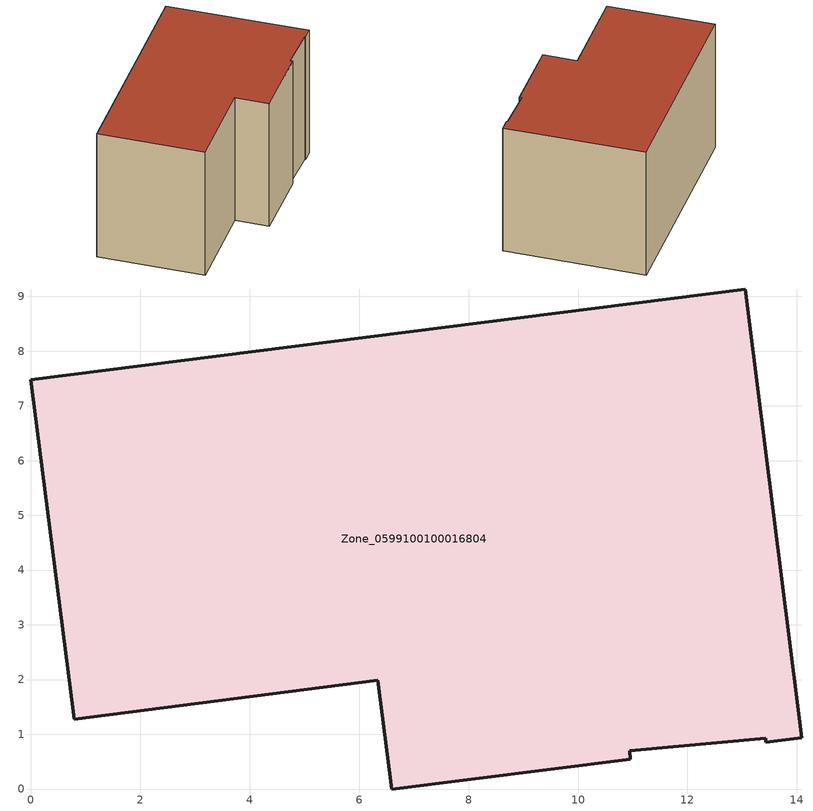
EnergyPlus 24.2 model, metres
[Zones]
Zone_0599100100016804
 floor ground (C_G): 13.43,0.93 10.94,0.69 10.95,0.55 6.6,0 6.34,1.99 0.79,1.27 0,7.47 13.05,9.14 14.09,0.94 13.43,0.86 z0
 wall outside (C_F): 13.05,9.14 0,7.47 0.79,1.27 6.34,1.99 6.6,0 10.95,0.55 10.94,0.69 13.43,0.93 13.43,0.86 14.09,0.94 13.05,9.14 z0:8.16
 roof outside (C_R): 10.94,0.69 13.43,0.93 13.43,0.86 14.09,0.94 13.05,9.14 0,7.47 0.79,1.27 6.34,1.99 6.6,0 10.95,0.55 z8.16
[BUILDING]
Pand.0599100100016804: North Axis=0; Terrain=City; Loads Convergence Tolerance Value=0.04; Temperature Convergence Tolerance Value=0.4; Solar Distribution=FullExterior; Maximum Number of Warmup Days=25; Minimum Number of Warmup Days=1
[Site:Location]
Rotterdam.The.Hague.AP_ZH_NLD Design_Conditions: Latitude=51.96; Longitude=4.45; Time Zone=1; Elevation=-4.5
[SITE:GROUNDTEMPERATURE:BUILDINGSURFACE]
18, 18, 18, 18, 18, 18, 18, 18, 18, 18, 18, 18
[MATERIAL] Thermal Absorptance=0.9; Solar Absorptance=0.7; Visible Absorptance=0.7
Name | Roughness | Thickness | Conductivity | Density | Specific Heat
G.TC.2015-2018 | MediumSmooth | 0.15 | 0.0428571 | 540 | 1210
F.TC.2015-2018 | Rough | 0.3 | 0.0666667 | 1920 | 840
R.TC.2015-2018 | MediumRough | 0.2 | 0.0333333 | 1500 | 1000
[CONSTRUCTION]
C_G: G.TC.2015-2018
C_F: F.TC.2015-2018
C_R: R.TC.2015-2018
[ZONE]
Zone_0599100100016804: Type=1; Multiplier=1; Ceiling Height=Autocalculate; Volume=Autocalculate; Floor Area=autocalculate; Part of Total Floor Area=Yes
[ZONEINFILTRATION:DESIGNFLOWRATE]
Infil_Zone_0599100100016804: Zone or ZoneList or Space or SpaceList=Zone_0599100100016804; Schedule=AlwaysOn; Design Flow Rate Calculation Method=Flow/Area; Flow Rate per Floor Area=0.0015; Constant Term Coefficient=1; Temperature Term Coefficient=0; Velocity Term Coefficient=0; Velocity Squared Term Coefficient=0
[HVACTEMPLATE:ZONE:IDEALLOADSAIRSYSTEM]
Zone_0599100100016804: Maximum Heating Supply Air Temperature=50; Minimum Cooling Supply Air Temperature=13; Maximum Heating Supply Air Humidity Ratio=0.0156; Minimum Cooling Supply Air Humidity Ratio=0.0077; Heating Limit=NoLimit; Cooling Limit=NoLimit; Dehumidification Control Type=ConstantSensibleHeatRatio; Cooling Sensible Heat Ratio=0.7; Dehumidification Setpoint=60; Humidification Control Type=None; Humidification Setpoint=30; Outdoor Air Method=None; Outdoor Air Flow Rate per Person=0.00944; Outdoor Air Flow Rate per Zone Floor Area=0; Outdoor Air Flow Rate per Zone=0; Demand Controlled Ventilation Type=None; Outdoor Air Economizer Type=NoEconomizer; Heat Recovery Type=None; Sensible Heat Recovery Effectiveness=0.7; Latent Heat Recovery Effectiveness=0.65
[ZONECONTROL:THERMOSTAT]
ThermostatControl_Zone_0599100100016804: Zone or ZoneList=Zone_0599100100016804; Control Type Schedule=DualSetpointControlType; Control 1=Thermostat_Zone_0599100100016804; Temperature Difference Between Cutout And Setpoint=0
[THERMOSTATSETPOINT:DUALSETPOINT]
Thermostat_Zone_0599100100016804: Heating Setpoint Temperature Schedule=HeatingSetpoint_Zone_0599100100016804; Cooling Setpoint Temperature Schedule=CoolingSetpoint_Zone_0599100100016804
[SCHEDULE:COMPACT]
HeatingSetpoint_Zone_0599100100016804: Through: 12/31, For: AllDays, Until: 24:00, 21
CoolingSetpoint_Zone_0599100100016804: Through: 12/31, For: AllDays, Until: 24:00, 24
DualSetpointControlType: Through: 12/31, For: AllDays, Until: 24:00, 4
AlwaysOn: Through: 12/31, For: AllDays, Until: 24:00, 1
